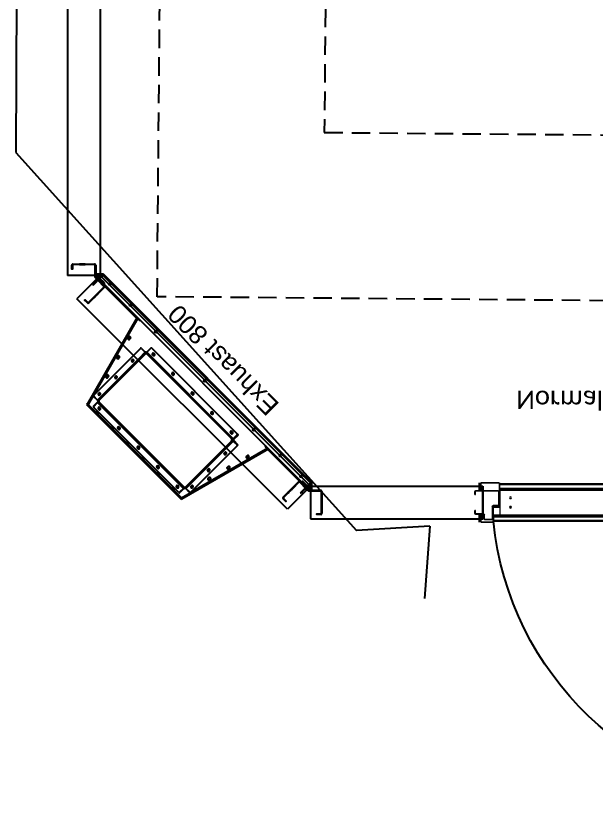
# Model space of a CAD drawing. Header units: millimetres. Extents: x 2822564 to 2991989, y -324396 to -253399.
# Drawn here: x 2860315 to 2861892, y -304351 to -302216 of the extents above; entities that cross this region are included whole.
import ezdxf

# ---------------------------------------------------------------- set-up
doc = ezdxf.new("R2010")
doc.units = ezdxf.units.MM
for name, pattern in [('12017_XPLAN_GROUND$0$HIDDEN', [0.375, 0.25, -0.125]), ('DASHDOT', [1, 0.5, -0.25, 0, -0.25]), ('HIDDEN', [0.375, 0.25, -0.125])]:
    doc.linetypes.add(name, pattern=pattern)
for name, color, linetype in [('AX', 1, 'DASHDOT'), ('Azbilt', 10, 'Continuous'), ('CANAL', 2, 'HIDDEN'), ('Runner', 30, 'Continuous'), ('SW-New', 50, 'Continuous')]:
    doc.layers.add(name, color=color, linetype=linetype)
doc.layers.add('KATCHIN', color=253, linetype='12017_XPLAN_GROUND$0$HIDDEN', lineweight=5)
doc.styles.add('Annotative', font='arial.ttf')
doc.styles.add('Legend', font='calibri.ttf')
doc.dimstyles.new('RUNNER saghf', dxfattribs={"dimtxt": 150, "dimasz": 60, "dimexe": 0.18, "dimexo": 0.0625, "dimgap": 0.09, "dimtad": 0, "dimtih": 1, "dimtoh": 1, "dimdec": 4, "dimzin": 0, "dimdsep": 46, "dimtxsty": 'Annotative', "dimblk": 'OBLIQUE', "dimcen": 0.09, "dimclrd": 140, "dimclre": 140, "dimclrt": 230, "dimazin": 0, "dimtfac": 1, "dimtdec": 4, "dimtofl": 0, "dimtmove": 0, "dimatfit": 3, "dimldrblk": 'OBLIQUE', "dimfxl": 1, "dimtolj": 1, "dimtzin": 0, "dimarcsym": 0})

# ---------------------------------------------------------------- blocks, each defined once
blk = doc.blocks.new('6&10 - (+20)')
at = {"layer": 'Azbilt'}
for p, q in [((1586947.4, -510079.6), (1586955.1, -514985.1)), ((1586955.1, -514985.1), (1587887.1, -516005.6)), ((1588086, -515992.8), (1587887.1, -516005.6)), ((1588086, -515992.8), (1588072.9, -516188.7))]:
    blk.add_line(p, q, dxfattribs=at)
blk = doc.blocks.new('Surgery Zone')
at = {"layer": 'KATCHIN', "color": 85, "ltscale": 1.1, "true_color": 0x58ba48}
blk.add_circle((1610637.8, -562746.7, 0), 2200, dxfattribs=at)
blk = doc.blocks.new('_Oblique')
at = {"color": 0, "linetype": 'ByBlock', "lineweight": -2}
blk.add_line((-0.5, -0.5), (0.5, 0.5), dxfattribs=at)
blk = doc.blocks.new('*D28')
at = {"color": 140, "lineweight": -2, "ltscale": 10, "transparency": 16777216}
for p, q in [((-254649.2, -1447978.7), (-254649.2, -1447979.1)), ((-254649.2, -1447978.9), (-254279.1, -1447978.9)), ((-253743.2, -1447978.9), (-254113.3, -1447978.9)), ((-253743.2, -1447978.7), (-253743.2, -1447979.1))]:
    blk.add_line(p, q, dxfattribs=at)
at = {"layer": 'Defpoints', "color": 0, "ltscale": 10, "transparency": 16777216}
for p in [(-254649.2, -1447872.8, 0), (-253743.2, -1447872.8, 0), (-253743.2, -1447978.9)]:
    blk.add_point(p, dxfattribs=at)
at = {"color": 140, "lineweight": -2, "ltscale": 10, "transparency": 16777216, "xscale": 60, "yscale": 60, "zscale": 60, "rotation": 180}
blk.add_blockref('_Oblique', (-254649.2, -1447978.9), dxfattribs=at)
at = {"color": 140, "lineweight": -2, "ltscale": 10, "transparency": 16777216, "xscale": 60, "yscale": 60, "zscale": 60}
blk.add_blockref('_Oblique', (-253743.2, -1447978.9), dxfattribs=at)
at = {"color": 230, "ltscale": 10, "transparency": 16777216, "insert": (-254196.2, -1447978.9), "char_height": 75, "attachment_point": 5, "style": 'Annotative', "bg_fill": 3, "box_fill_scale": 1.1, "bg_fill_color": 256, "bg_fill_true_color": 13158600, "bg_fill_transparency": 0}
blk.add_mtext('\\A1;906', dxfattribs=at)
blk = doc.blocks.new('SW-new')
at = {"layer": 'SW-New', "color": 41, "linetype": 'Continuous', "lineweight": 25, "true_color": 0xf4ee51}
for p, q in [((102.2, 1493.1), (100.7, 1493.1)), ((100.7, 1486.1), (102.2, 1486.1)), ((100.7, 1484.1), (102.2, 1484.1)), ((13.6, 1457), (12.5, 1455.9)), ((17.5, 1451), (18.5, 1452)), ((70.3, 1453.1), (70.3, 1454.6)), ((72.3, 1453.1), (72.3, 1454.6)), ((18.9, 1449.6), (19.9, 1450.6)), ((59.6, 1448.6), (41.8, 1430.8)), ((41.8, 1430.8), (42.9, 1429.8)), ((61, 1450), (62.1, 1448.9)), ((62.4, 1451.4), (63.5, 1450.4))]:
    blk.add_line(p, q, dxfattribs=at)
at = {"layer": 'SW-New', "ltscale": 10}
blk.add_line((71.2, 1441.1, 0), (66.3, 1453), dxfattribs=at)
at = {"layer": 'SW-New', "color": 240, "true_color": 0xed1f24}
for p, q in [((75.7, 1453.1), (75.7, 1432.1)), ((60.2, 1447), (75, 1432.2))]:
    blk.add_line(p, q, dxfattribs=at)
at = {"layer": 'SW-New', "color": 41, "linetype": 'Continuous', "lineweight": 25, "true_color": 0xf4ee51}
for points in [[(99.2, 1516.6), (88.7, 1516.6), (88.7, 1518.1), (99.2, 1518.1)], [(-3.1, 1475.7), (4.4, 1483.2), (5.4, 1482.1), (-2, 1474.7)], [(60.7, 1447.5), (42.9, 1429.8), (63.5, 1450.4), (65.8, 1452.7), (64.7, 1453.7), (62.4, 1451.4), (62.2, 1451.1), (61.9, 1450.9), (61.6, 1450.6), (61.4, 1450.4), (61.3, 1450.2), (61.1, 1450.1), (61, 1450), (61, 1450), (61, 1450), (60.9, 1449.9), (60.8, 1449.8), (60.6, 1449.6), (60.4, 1449.4), (60.1, 1449.1), (59.9, 1448.9), (59.6, 1448.6)]]:
    blk.add_lwpolyline(points, close=True, dxfattribs=at)
for points in [[(100.7, 1497.1), (100.7, 1515.1), (102.2, 1515.1), (102.2, 1497.1)], [(100.7, 1495.1), (100.7, 1493.1), (100.7, 1486.1), (100.7, 1484.1), (100.7, 1482.1), (102.2, 1482.1), (102.2, 1484.1), (102.2, 1486.1), (102.2, 1493.1), (102.2, 1495.1), (102.2, 1497.1), (100.7, 1497.1), (100.7, 1495.1), (102.2, 1495.1)], [(102.2, 1482.1), (102.2, 1456.1), (100.7, 1456.1), (100.7, 1482.1)], [(74.3, 1454.6), (99.2, 1454.6), (99.2, 1453.1), (74.3, 1453.1), (72.3, 1453.1), (70.3, 1453.1), (66.9, 1453.1), (66.9, 1454.6), (70.3, 1454.6), (72.3, 1454.6), (74.3, 1454.6), (74.3, 1453.1)]]:
    blk.add_lwpolyline(points, dxfattribs=at)
at = {"layer": 'SW-New', "color": 41, "linetype": 'Continuous', "lineweight": 25, "true_color": 0xf4ee51, "flags": 128}
for points in [[(10.7, 1459.8), (9.7, 1458.8), (-3.1, 1471.5), (-2, 1472.5), (10.7, 1459.8), (11, 1459.5), (11.3, 1459.3), (11.5, 1459), (11.7, 1458.8), (11.9, 1458.6), (12, 1458.5), (12.1, 1458.4), (12.1, 1458.4)], [(21.3, 1449.2), (20.3, 1448.1), (20, 1448.4), (19.7, 1448.7), (19.5, 1448.9), (19.3, 1449.1), (19.1, 1449.3), (19, 1449.5), (18.9, 1449.5), (18.9, 1449.6), (18.8, 1449.6), (18.8, 1449.7), (18.6, 1449.8), (18.5, 1450), (18.2, 1450.2), (18, 1450.4), (17.7, 1450.7), (17.5, 1451), (12.5, 1455.9), (12.2, 1456.2), (12, 1456.5), (11.7, 1456.7), (11.5, 1456.9), (11.3, 1457.1), (11.2, 1457.2), (11.1, 1457.3), (11.1, 1457.3), (11.1, 1457.4), (11, 1457.4), (10.8, 1457.6), (10.7, 1457.8), (10.5, 1458), (10.2, 1458.2), (9.9, 1458.5), (9.7, 1458.8)], [(11.1, 1457.3), (12.1, 1458.4), (12.2, 1458.4), (12.3, 1458.3), (12.4, 1458.2), (12.6, 1458), (12.8, 1457.8), (13, 1457.5), (13.3, 1457.3), (13.6, 1457), (18.5, 1452), (18.8, 1451.8), (19.1, 1451.5), (19.3, 1451.3), (19.5, 1451), (19.7, 1450.9), (19.8, 1450.7), (19.9, 1450.7), (19.9, 1450.6), (20, 1450.6), (20, 1450.5), (20.2, 1450.4), (20.3, 1450.2), (20.6, 1450), (20.8, 1449.8), (21.1, 1449.5), (21.3, 1449.2), (39.7, 1430.8), (38.7, 1429.8), (20.3, 1448.1)]]:
    blk.add_lwpolyline(points, dxfattribs=at)
at = {"layer": 'SW-New', "color": 41, "linetype": 'Continuous', "lineweight": 25, "true_color": 0xf4ee51}
for centre, radius, start, end in [((99.2, 1515.1), 3, 0, 90), ((99.2, 1515.1), 1.5, 0, 90), ((-0.9, 1473.6), 3, 135, 225), ((-0.9, 1473.6), 1.5, 135, 225), ((66.9, 1451.6), 3, 90, 135), ((66.9, 1451.6), 1.5, 90, 135), ((99.2, 1456.1), 1.5, 270, 0), ((99.2, 1456.1), 3, 270, 0), ((40.8, 1431.9), 1.5, 225, 315), ((40.8, 1431.9), 3, 225, 315)]:
    blk.add_arc(centre, radius, start, end, dxfattribs=at)
blk = doc.blocks.new('ExhustN')
at = {"color": 2, "linetype": 'Continuous', "lineweight": 25}
for p, q in [((6855.5, 31505.8), (6619.7, 31369.7)), ((6856.4, 31502.9), (6832.7, 31489.2)), ((6855.5, 31505.8), (6856.2, 31504.5)), ((6856.6, 31506.9), (6855.6, 31505.9)), ((6856.4, 31503.3), (6856.2, 31503.4)), ((7109.8, 31249.5), (6856.4, 31502.9)), ((7113.8, 31249.7), (6856.6, 31506.9)), ((6830.7, 31488), (6621.9, 31367.5)), ((6704.9, 31362.3), (6830.8, 31488.1)), ((6844.2, 31477.5), (6715.5, 31348.8)), ((6716.6, 31347.8), (6845.3, 31476.5)), ((6717.6, 31346.7), (6846.3, 31475.4)), ((6824.3, 31473.2), (6827.3, 31476.2)), ((6826.3, 31475.6), (6824.9, 31474.2)), ((6830.6, 31472.7), (6828.5, 31470.6)), ((6828.8, 31470.3), (6830.2, 31471.7)), ((6831, 31473.1), (6830.6, 31472.7)), ((6833.6, 31488.1), (6844.2, 31477.5)), ((6834.1, 31488.6), (6845.5, 31477.2)), ((6845.3, 31476.5), (6844.2, 31477.5)), ((6845, 31476.7), (6845.5, 31477.2)), ((6846.3, 31475.4), (6845.3, 31476.5)), ((6845.5, 31477.2), (6845.8, 31476.9)), ((6849.5, 31476.5), (6848.4, 31475.4)), ((6848.4, 31475.4), (7081.8, 31242)), ((6848.9, 31476.9), (6849.2, 31477.2)), ((6849.2, 31477.2), (6860.7, 31488.6)), ((6849.7, 31476.7), (6849.2, 31477.2)), ((6850.6, 31477.5), (6849.5, 31476.5)), ((6849.5, 31476.5), (7082.8, 31243.1)), ((6850.6, 31477.5), (6861.2, 31488.1)), ((7083.9, 31244.2), (6850.6, 31477.5)), ((6864.2, 31472.7), (6863.8, 31473.1)), ((6864, 31488.1), (7094.5, 31257.6)), ((6866.3, 31470.6), (6864.2, 31472.7)), ((6864.5, 31471.7), (6865.9, 31470.3)), ((6867.4, 31476.2), (6870.5, 31473.2)), ((6869.8, 31474.2), (6868.4, 31475.6)), ((6878.6, 31476.8), (6876.8, 31478.5)), ((6878.5, 31476.9), (6878.4, 31476.9)), ((6780.4, 31454.4), (6778.2, 31453.1)), ((6829.8, 31471.2), (6828.2, 31470.3)), ((6779, 31427.9), (6782.1, 31430.9)), ((6781.1, 31430.3), (6779.7, 31428.9)), ((6780.7, 31448.1), (6782.9, 31449.4)), ((6781.2, 31447.9), (6783.4, 31449.2)), ((6919.9, 31435.3), (6918.1, 31437.1)), ((6919.8, 31435.4), (6918.1, 31437.1)), ((6728.2, 31424.7), (6726.1, 31423.4)), ((6726.5, 31418), (6726.8, 31417.9)), ((6728.7, 31418.3), (6730.8, 31419.6)), ((6729.1, 31418.2), (6731.2, 31419.5)), ((6785.3, 31427.5), (6783.2, 31425.4)), ((6783.6, 31425), (6785, 31426.4)), ((6785.7, 31427.8), (6785.3, 31427.5)), ((6917.2, 31419.7), (6916.8, 31420)), ((6919.3, 31417.6), (6917.2, 31419.7)), ((6917.6, 31418.6), (6919, 31417.2)), ((6920.5, 31423.2), (6923.5, 31420.1)), ((6922.9, 31421.1), (6921.4, 31422.5)), ((6676.2, 31394.8), (6674, 31393.6)), ((6676.6, 31388.5), (6678.8, 31389.8)), ((6677, 31388.4), (6679.2, 31389.6)), ((6961.2, 31393.9), (6959.4, 31395.7)), ((6961.1, 31394), (6961, 31394.1)), ((6733.8, 31382.7), (6736.8, 31385.7)), ((6735.8, 31385.1), (6734.4, 31383.6)), ((6740.1, 31382.2), (6738, 31380.1)), ((6738.3, 31379.8), (6739.7, 31381.2)), ((6740.5, 31382.6), (6740.1, 31382.2)), ((6970.2, 31366.7), (6969.8, 31367)), ((6972.4, 31364.6), (6970.2, 31366.7)), ((6970.6, 31365.6), (6972, 31364.2)), ((6973.5, 31370.1), (6976.5, 31367.1)), ((6975.9, 31368.1), (6974.5, 31369.5)), ((6703.1, 31333.5), (6714.5, 31345)), ((6703.8, 31361.2), (6704.9, 31362.3)), ((6715.3, 31346.9), (6703.8, 31358.4)), ((6715.5, 31348.8), (6704.9, 31359.4)), ((6714.5, 31345), (6715.7, 31346.2)), ((6714.5, 31345), (6716.3, 31343.2)), ((6715.6, 31346.5), (6714.9, 31345.8)), ((6714.9, 31345.8), (6715.1, 31345.6)), ((6715.3, 31346.9), (6716.4, 31348)), ((6715.8, 31346.4), (6715.3, 31346.9)), ((6715.5, 31348.8), (6716.6, 31347.8)), ((6715.6, 31346.5), (6715.8, 31346.3)), ((6716.6, 31347.8), (6717.6, 31346.7)), ((6717.6, 31344.6), (6716.6, 31343.5)), ((6717.6, 31344.6), (6952.6, 31109.6)), ((7002.5, 31352.5), (7000.8, 31354.2)), ((7002.4, 31352.6), (7002.3, 31352.7)), ((6935.8, 31097.9), (6703.1, 31330.7)), ((6704.9, 31331.9), (6715.5, 31342.5)), ((6937, 31096.9), (6704.9, 31329)), ((6716.6, 31343.5), (6715.5, 31342.5)), ((6715.5, 31342.5), (6950.4, 31107.5)), ((6716.6, 31343.5), (6951.5, 31108.6)), ((6719.6, 31322.7), (6716.9, 31325.3)), ((6718.9, 31323.2), (6717.4, 31324.6)), ((6719.9, 31329.2), (6720.3, 31328.8)), ((6720.3, 31328.8), (6722.4, 31326.7)), ((6721.3, 31328.5), (6722.8, 31327.1)), ((7023.3, 31313.6), (7022.9, 31314)), ((7025.4, 31311.5), (7023.3, 31313.6)), ((7023.6, 31312.6), (7025, 31311.2)), ((7026.5, 31317.1), (7029.6, 31314.1)), ((7028.9, 31315.1), (7027.5, 31316.5)), ((7043.7, 31311.2), (7042, 31312.8)), ((7043.8, 31311), (7042.1, 31312.8)), ((6772.6, 31269.6), (6770, 31272.3)), ((6771.9, 31270.2), (6770.5, 31271.6)), ((6773, 31276.2), (6773.3, 31275.8)), ((6773.3, 31275.8), (6775.4, 31273.7)), ((6774.4, 31275.5), (6775.8, 31274)), ((7076.3, 31260.6), (7075.9, 31260.9)), ((7078.4, 31258.5), (7076.3, 31260.6)), ((7076.7, 31259.5), (7078.1, 31258.1)), ((7079.6, 31264.1), (7082.6, 31261)), ((7082, 31262), (7080.5, 31263.4)), ((7083.3, 31271.5), (7085, 31269.7)), ((7085.1, 31269.6), (7083.4, 31271.4)), ((7085, 31269.7), (7084.9, 31269.8)), ((7081.8, 31239.9), (6952.2, 31110.3)), ((7082.8, 31238.9), (6953.3, 31109.3)), ((6961.6, 31115.5), (7083.9, 31237.8)), ((6974.4, 31015), (7109.8, 31249.5)), ((6976.6, 31012.8), (7112.7, 31248.6)), ((7081.8, 31242), (7082.8, 31243.1)), ((7082.8, 31238.9), (7081.8, 31239.9)), ((7082.8, 31243.1), (7083.9, 31244.2)), ((7083.9, 31237.8), (7082.8, 31238.9)), ((7083.6, 31242.8), (7083.1, 31243.3)), ((7083.1, 31238.7), (7083.6, 31239.1)), ((7083.6, 31242.8), (7083.3, 31242.6)), ((7083.3, 31239.4), (7083.6, 31239.1)), ((7095, 31254.3), (7083.6, 31242.8)), ((7083.6, 31239.1), (7095, 31227.7)), ((7094.5, 31254.8), (7083.9, 31244.2)), ((7083.9, 31237.8), (7094.5, 31227.2)), ((7112.7, 31248.6), (7111.4, 31249.3)), ((7112.8, 31248.7), (7113.8, 31249.7)), ((6825.7, 31216.6), (6823, 31219.3)), ((6824.9, 31217.1), (6823.5, 31218.5)), ((6826, 31223.2), (6826.3, 31222.8)), ((6826.3, 31222.8), (6828.5, 31220.7)), ((6827.4, 31222.4), (6828.8, 31221)), ((7094.5, 31224.4), (6967.8, 31097.6)), ((7076.7, 31222.4), (7078.1, 31223.8)), ((7077, 31222.1), (7079.1, 31224.2)), ((7079.1, 31224.2), (7079.3, 31224.6)), ((7079.1, 31224.2), (7079.5, 31224.6)), ((7082.6, 31220.9), (7079.6, 31217.9)), ((7082, 31220), (7080.5, 31218.5)), ((7031.4, 31177.2), (7032.8, 31178.6)), ((7031.8, 31176.8), (7033.9, 31178.9)), ((7033.9, 31178.9), (7034.2, 31179.3)), ((7037.3, 31175.7), (7034.3, 31172.6)), ((7036.7, 31174.7), (7035.3, 31173.3)), ((7056.1, 31175.8), (7054.9, 31173.7)), ((7054.9, 31173.4), (7056.1, 31175.6)), ((7061.2, 31173), (7060, 31170.8)), ((7060, 31170.8), (7061.2, 31173)), ((7060.1, 31170.7), (7061.3, 31172.8)), ((6878.7, 31163.6), (6876, 31166.2)), ((6878, 31164.1), (6876.5, 31165.5)), ((6879, 31170.1), (6879.4, 31169.7)), ((6879.4, 31169.7), (6881.5, 31167.6)), ((6880.4, 31169.4), (6881.8, 31168)), ((6986.1, 31131.9), (6987.6, 31133.3)), ((6986.5, 31131.6), (6988.6, 31133.7)), ((6988.6, 31133.7), (6989, 31134.1)), ((6992.1, 31130.4), (6989.1, 31127.4)), ((6931.7, 31110.5), (6929.1, 31113.2)), ((6931, 31111.1), (6929.6, 31112.5)), ((6932.1, 31117.1), (6932.4, 31116.7)), ((6932.4, 31116.7), (6934.5, 31114.6)), ((6933.5, 31116.4), (6934.9, 31114.9)), ((6951.5, 31108.6), (6952.6, 31109.6)), ((6953.3, 31109.3), (6952.2, 31110.3)), ((6953.3, 31109.3), (6953.3, 31109.2)), ((6961, 31116), (6954.7, 31109.6)), ((6954.7, 31109.6), (6955.7, 31108.6)), ((6962.1, 31114.9), (6955.7, 31108.6)), ((6961, 31116), (6962.1, 31114.9)), ((6991.5, 31129.4), (6990, 31128)), ((7026.3, 31123.8), (7025, 31121.6)), ((7025, 31121.4), (7026.2, 31123.6)), ((7031.3, 31120.9), (7030.1, 31118.8)), ((7030.1, 31118.8), (7031.3, 31120.9)), ((7030.2, 31118.6), (7031.5, 31120.8)), ((6950.4, 31107.5), (6939.8, 31096.9)), ((6950.4, 31107.5), (6951.5, 31108.6)), ((6964.9, 31097.6), (6954.7, 31107.9)), ((6994.8, 31068.6), (6995.1, 31069.4)), ((6996.4, 31071.8), (6995.1, 31069.6)), ((6995.1, 31069.4), (6996.3, 31071.6)), ((7001.4, 31068.9), (7000.2, 31066.8)), ((7000.2, 31066.8), (7001.4, 31068.9)), ((7000.3, 31066.6), (7001.6, 31068.8))]:
    blk.add_line(p, q, dxfattribs=at)
at = {"color": 3, "linetype": 'Continuous', "lineweight": 25}
for p, q in [((6504.6, 31463.5), (6513.3, 31472.2)), ((6513.3, 31472.2), (6514, 31472.9)), ((6513.3, 31472.2), (6514.3, 31471.2)), ((6514, 31472.9), (6515, 31471.9)), ((6515, 31471.9), (6514.3, 31471.2)), ((6517.7, 31474.5), (6516.6, 31475.6)), ((6518.3, 31474.4), (6518.8, 31474.9)), ((6622.4, 31371.2), (6518.8, 31474.9)), ((6527.9, 31486.9), (6520.9, 31479.8)), ((6520.9, 31479.8), (6521.9, 31478.8)), ((6529, 31485.8), (6521.9, 31478.8)), ((6531.5, 31490.4), (6527.9, 31486.9)), ((6529, 31485.8), (6527.9, 31486.9)), ((6532.5, 31489.4), (6529, 31485.8)), ((6532.5, 31489.4), (6531.5, 31490.4)), ((6504.6, 31463.5), (6505.7, 31462.5)), ((7066.1, 30897.9), (6504.6, 31459.3)), ((6505.7, 31462.5), (6514.3, 31471.2)), ((6506, 31462.1), (6514.7, 31470.8)), ((7068.9, 30899.3), (6506, 31462.1)), ((6514.4, 31471.2), (6506.7, 31463.5)), ((6507, 31463.1), (6506.7, 31463.5)), ((6506.7, 31463.5), (6506.7, 31463.5)), ((6514.9, 31470.7), (6514.4, 31471.2)), ((6514.7, 31470.8), (6526.5, 31459)), ((6514.9, 31470.7), (6514.8, 31470.7)), ((6517.3, 31471.1), (6515.8, 31469.7)), ((6515.9, 31469.6), (6517.3, 31471.1)), ((6517.3, 31471.1), (6528.7, 31459.7)), ((6517.3, 31471.1), (6517.3, 31471.1)), ((6527.9, 31459), (6528.5, 31459.5)), ((6529.9, 31459.5), (7066.2, 30923.1)), ((6589.8, 31389.6), (6589, 31390.4)), ((6589.9, 31389.6), (6589.8, 31389.6)), ((7081.6, 30912), (6978.1, 31015.5)), ((7066.2, 30921.7), (7065.7, 30921.2)), ((7065.7, 30919.8), (7077.5, 30907.9)), ((7065.9, 30921.4), (7077.3, 30910)), ((7092.6, 30922.3), (7085.5, 30915.2)), ((7093.6, 30921.2), (7086.6, 30914.1)), ((7096.1, 30925.8), (7092.6, 30922.3)), ((7092.6, 30922.3), (7093.6, 30921.2)), ((7097.2, 30924.7), (7093.6, 30921.2)), ((7096.1, 30925.8), (7097.2, 30924.7)), ((7068.9, 30899.3), (7077.5, 30907.9)), ((7069.2, 30898.9), (7077.9, 30907.6)), ((7069.2, 30898.9), (7070.3, 30897.9)), ((7069.3, 30899.7), (7069.7, 30899.3)), ((7070.3, 30897.9), (7079, 30906.5)), ((7077.3, 30910), (7076.4, 30909.1)), ((7076.5, 30909), (7077.4, 30909.9)), ((7077, 30907.4), (7077.4, 30907.1)), ((7077.4, 30909.9), (7077.3, 30910)), ((7077.5, 30908), (7080.5, 30911)), ((7077.9, 30907.6), (7078.6, 30908.3)), ((7077.9, 30907.6), (7079, 30906.5)), ((7078.6, 30908.3), (7081.3, 30910.9)), ((7078.6, 30908.3), (7079.7, 30907.2)), ((7079.7, 30907.2), (7079, 30906.5)), ((7079.7, 30907.2), (7082.3, 30909.9)), ((7080.5, 30910.9), (7081.6, 30912)), ((7080.5, 30911), (7080.9, 30910.6)), ((7081.3, 30910.9), (7085.5, 30915.2)), ((7082.3, 30909.9), (7081.3, 30910.9)), ((7086.6, 30914.1), (7082.3, 30909.9)), ((7085.5, 30915.2), (7086.6, 30914.1))]:
    blk.add_line(p, q, dxfattribs=at)
for points in [[(6514, 31472.9), (6516.6, 31475.6), (6520.9, 31479.8)], [(6517.9, 31474.7), (6518, 31474.7), (6514.4, 31471.2)], [(6518, 31474.7), (6518.4, 31474.3), (6514.9, 31470.7)], [(6521.9, 31478.8), (6517.7, 31474.5), (6515, 31471.9)]]:
    blk.add_lwpolyline(points, dxfattribs=at)
at = {"color": 2, "linetype": 'Continuous', "lineweight": 25, "flags": 128}
for points in [[(6828.5, 31470.6), (6827.9, 31469.7), (6827.8, 31469.6)], [(6866.9, 31469.6), (6866.9, 31469.7), (6866.3, 31470.6)], [(6777.5, 31448.5), (6778.1, 31448.1), (6778.7, 31447.8)], [(6726.8, 31417.9), (6727.7, 31418), (6728.7, 31418.3)], [(6783.2, 31425.4), (6782.6, 31424.5), (6782.6, 31424.4)], [(6920, 31416.6), (6919.9, 31416.7), (6919.3, 31417.6)], [(6673.6, 31388.7), (6673.9, 31388.5), (6674.9, 31388.1)], [(6738, 31380.1), (6737.4, 31379.2), (6737.3, 31379.1)], [(6973, 31363.6), (6973, 31363.7), (6972.4, 31364.6)], [(6722.4, 31326.7), (6723.3, 31326.1), (6723.4, 31326.1)], [(7026, 31310.5), (7026, 31310.6), (7025.4, 31311.5)], [(6775.4, 31273.7), (6776.3, 31273.1), (6776.4, 31273.1)], [(7079.1, 31257.5), (7079, 31257.6), (7078.4, 31258.5)], [(6828.5, 31220.7), (6829.4, 31220.1), (6829.5, 31220)], [(7076, 31221.4), (7076.1, 31221.5), (7077, 31222.1)], [(7030.8, 31176.2), (7030.9, 31176.2), (7031.8, 31176.8)], [(7054.5, 31172.2), (7054.5, 31172.4), (7054.9, 31173.4)], [(6881.5, 31167.6), (6882.4, 31167), (6882.5, 31167)], [(6985.5, 31130.9), (6985.6, 31131), (6986.5, 31131.6)], [(6934.5, 31114.6), (6935.4, 31114), (6935.5, 31114)], [(6952.9, 31109.7), (6952.6, 31109.6), (6952.6, 31109.6)], [(7024.6, 31120.4), (7024.6, 31120.4), (7025, 31121.4)], [(6935.8, 31097.9), (6936.1, 31097.7), (6936.3, 31097.6)], [(7001.8, 31070.9), (7001.8, 31069.9), (7001.4, 31068.9)], [(7001.4, 31068.9), (7001.8, 31069.9), (7001.8, 31070.9)]]:
    blk.add_lwpolyline(points, dxfattribs=at)
at = {"color": 7, "linetype": 'Continuous', "lineweight": 25, "flags": 128}
for points in [[(6971.9, 31018.8), (6971.9, 31017.9), (6971.8, 31017.6)], [(6971.8, 31017.6), (6971.9, 31017.9), (6971.9, 31018.8)]]:
    blk.add_lwpolyline(points, dxfattribs=at)
at = {"color": 3, "linetype": 'Continuous', "lineweight": 25}
for centre, radius in [((6531.1, 31444.8), 2.55), ((6587.7, 31388.2), 2.55), ((6659.5, 31317.9), 3), ((6792.4, 31184.9), 3), ((6925.2, 31052.2), 3), ((6994.6, 30979.9), 2.55), ((7051.2, 30923.3), 2.55)]:
    blk.add_circle(centre, radius, dxfattribs=at)
at = {"color": 2, "linetype": 'Continuous', "lineweight": 25}
for centre, radius, start, end in [((6826.9, 31472.2), 2.75, 135, 315), ((6828.3, 31473.6), 2.75, 315, 135), ((6832.2, 31486.7), 2, 45, 135), ((6832.7, 31487.2), 2, 45, 135), ((6847.4, 31469.4), 5, 45, 135), ((6847.4, 31474.3), 3, 45, 135), ((6847.4, 31474.3), 1.5, 45, 135), ((6862.1, 31487.2), 2, 45, 135), ((6862.6, 31486.7), 2, 45, 135), ((6866.5, 31473.6), 2.75, 45, 225), ((6867.9, 31472.2), 2.75, 225, 45), ((6874.7, 31476.4), 3, 44.9749, 121.2416), ((6876.4, 31474.8), 3, 348.4975, 44.9158), ((6876.5, 31474.6), 3, 328.7799, 44.9749), ((6876.4, 31475), 3, 324.8733, 5.8887), ((6779.7, 31450.5), 3, 119.9098, 299.9098), ((6781.9, 31451.8), 3, 299.9098, 119.9098), ((6781.4, 31452), 3, 299.8506, 61.155), ((6779.2, 31450.7), 3, 250.7644, 299.8506), ((6783, 31428.4), 2.75, 315, 135), ((6916, 31435), 3, 44.9749, 119.5952), ((6917.7, 31433.3), 3, 348.4949, 44.9158), ((6917.8, 31433.2), 3, 330.4264, 44.9749), ((6917.7, 31433.6), 3, 326.5446, 8.8702), ((6727.6, 31420.8), 3, 119.9098, 299.9098), ((6729.7, 31422.1), 3, 299.9098, 119.9098), ((6729.3, 31422.2), 3, 299.8506, 74.5288), ((6781.6, 31427), 2.75, 135, 315), ((6919.5, 31420.6), 2.75, 45, 225), ((6920.9, 31419.2), 2.75, 225, 45), ((6675.5, 31391), 3, 119.9098, 299.9098), ((6675.4, 31391.1), 3, 226.7874, 270.0986), ((6675.1, 31391.1), 3, 258.2194, 299.8506), ((6677.7, 31392.2), 3, 299.9098, 119.9098), ((6677.3, 31392.4), 3, 299.8506, 70.2175), ((6957.3, 31393.5), 3, 44.9749, 117.8326), ((6959, 31391.9), 3, 348.4921, 44.9158), ((6959.1, 31391.8), 3, 332.1893, 44.9749), ((6959, 31392.1), 3, 328.2259, 8.515), ((6625.6, 31362.4), 3, 333.3256, 116.6744), ((6625.2, 31362.6), 3, 337.4035, 66.3953), ((6736.4, 31381.7), 2.75, 135, 315), ((6737.8, 31383.1), 2.75, 315, 135), ((6972.5, 31367.6), 2.75, 45, 225), ((6974, 31366.1), 2.75, 225, 45), ((6705.3, 31359.8), 2, 135, 225), ((6706.3, 31360.8), 2, 135, 225), ((6716.1, 31347.1), 1.8, 157.8854, 225), ((6716.1, 31347.1), 0.8, 196.045, 225), ((6718.7, 31345.6), 3, 135, 225), ((6718.7, 31345.6), 1.5, 135, 225), ((6723.6, 31345.6), 5, 135, 225), ((6998.6, 31352.1), 3, 44.9749, 116.1051), ((7000.3, 31350.5), 3, 348.4895, 44.9158), ((7000.4, 31350.3), 3, 333.9169, 44.9749), ((7000.3, 31350.7), 3, 329.9189, 8.512), ((6704.5, 31332.1), 2, 135, 225), ((6706.3, 31330.4), 2, 135, 225), ((6719.4, 31326.5), 2.75, 45, 225), ((6720.8, 31325.1), 2.75, 225, 45), ((7025.6, 31314.5), 2.75, 45, 225), ((7027, 31313.1), 2.75, 225, 45), ((7039.9, 31310.7), 3, 44.9749, 114.4123), ((7041.6, 31309), 3, 348.4869, 44.9158), ((7041.7, 31308.9), 3, 335.61, 44.9749), ((7041.6, 31309.3), 3, 331.6253, 8.8606), ((6772.4, 31273.5), 2.75, 45, 225), ((6773.8, 31272.1), 2.75, 225, 45), ((7078.6, 31261.5), 2.75, 45, 225), ((7080, 31260.1), 2.75, 225, 45), ((7081.2, 31269.3), 3, 44.9749, 112.5939), ((7082.9, 31267.6), 3, 348.4841, 44.9158), ((7083, 31267.5), 3, 337.4287, 44.9749), ((7082.9, 31267.8), 3, 333.3471, 8.5057), ((7075.8, 31241), 5, 315, 45), ((7080.7, 31241), 1.5, 315, 45), ((7080.7, 31241), 3, 315, 45), ((7093.1, 31256.2), 2, 315, 45), ((7093.6, 31255.7), 2, 315, 45), ((6825.5, 31220.5), 2.75, 45, 225), ((6826.9, 31219.1), 2.75, 225, 45), ((7078.6, 31220.5), 2.75, 135, 315), ((7080, 31221.9), 2.75, 315, 135), ((7093.1, 31225.8), 2, 315, 45), ((7093.6, 31226.3), 2, 315, 45), ((7033.3, 31175.2), 2.75, 135, 315), ((7034.8, 31176.6), 2.75, 315, 135), ((7057.5, 31172.2), 3, 150.0902, 330.0902), ((7058.7, 31174.3), 3, 330.0902, 150.0902), ((7058.7, 31174.1), 3, 0.3236, 150.031), ((7058.6, 31174.5), 3, 330.0902, 14.0895), ((7058.6, 31174.5), 3, 330.0311, 13.859), ((6878.5, 31167.4), 2.75, 45, 225), ((6879.9, 31166), 2.75, 225, 45), ((7057.4, 31172.3), 3, 226.7872, 330.0311), ((6988.1, 31130), 2.75, 135, 315), ((6989.5, 31131.4), 2.75, 315, 135), ((6931.5, 31114.4), 2.75, 45, 225), ((6932.9, 31113), 2.75, 225, 45), ((6952, 31117.2), 5, 225, 315), ((6952, 31111.2), 0.8, 253.955, 315), ((6953.6, 31110.7), 1.5, 225, 315), ((7027.6, 31120.1), 3, 150.0902, 330.0902), ((7027.5, 31120.3), 3, 226.7873, 330.0311), ((7028.8, 31122.1), 3, 355.6922, 150.031), ((7028.9, 31122.3), 3, 330.0902, 150.0902), ((7028.7, 31122.4), 3, 330.0902, 12.092), ((7028.7, 31122.4), 3, 330.0311, 11.8402), ((6938.4, 31098.3), 2, 225, 315), ((6953.6, 31110.7), 3, 225, 315), ((6966.3, 31099), 2, 225, 315), ((6997.7, 31068.1), 3, 150.0902, 330.0902), ((6997.6, 31068.3), 3, 226.7874, 330.0311), ((6998.9, 31070.1), 3, 350.744, 150.031), ((6999, 31070.3), 3, 330.0902, 150.0902), ((6969.1, 31018.3), 3, 343.8332, 106.1668), ((6969, 31018.1), 3, 348.2781, 101.7219)]:
    blk.add_arc(centre, radius, start, end, dxfattribs=at)
at = {"color": 3, "linetype": 'Continuous', "lineweight": 25}
for centre, radius, start, end in [((6508.1, 31462), 2.1, 147.868, 176.2458), ((6508.2, 31462), 2.1, 134.8816, 173.3339), ((6527.2, 31459.7), 1, 225, 315), ((6529.2, 31458.8), 1, 45, 135), ((6535.3, 31443.9), 2.6, 134.4227, 202.1107), ((7050.2, 30928), 2.6, 259.9781, 304.3182), ((7066.4, 30920.5), 1, 135, 225), ((7065.5, 30922.4), 1, 315, 45), ((7068.2, 30900.8), 2.1, 263.2439, 293.6106), ((7068.2, 30900.8), 2.1, 267.1587, 315)]:
    blk.add_arc(centre, radius, start, end, dxfattribs=at)
at = {"color": 2, "linetype": 'Continuous', "lineweight": 25}
for points, knots in [([(6856.4, 31502.9), (6856.3, 31503.3), (6856, 31504), (6855.6, 31504.9), (6855.4, 31505.6), (6855.4, 31505.8), (6855.5, 31505.8)], [0, 0, 0, 0, 0.250002, 0.499997, 0.750012, 1, 1, 1, 1]), ([(6855.6, 31505.9), (6855.7, 31505.6), (6856.1, 31505.2), (6856.3, 31504.1), (6856.4, 31503.3), (6856.4, 31502.9)], [0, 0, 0, 0, 0.327525, 0.65587, 1, 1, 1, 1]), ([(6856.4, 31502.9), (6856.4, 31503.1), (6856.2, 31503.5), (6856.1, 31504), (6856.1, 31504.4), (6856.2, 31504.5), (6856.2, 31504.5)], [0, 0, 0, 0, 0.250007, 0.500015, 0.75001, 1, 1, 1, 1]), ([(6856.6, 31506.9), (6856.7, 31506.7), (6857, 31506.4), (6857, 31505.4), (6856.8, 31504.2), (6856.5, 31503.3), (6856.4, 31502.9)], [0, 0, 0, 0, 0.247711, 0.49562, 0.743522, 1, 1, 1, 1]), ([(7109.8, 31249.5), (7110.2, 31249.6), (7111.1, 31249.9), (7112.3, 31250.1), (7113.2, 31250.1), (7113.6, 31249.8), (7113.8, 31249.7)], [0, 0, 0, 0, 0.250001, 0.5, 0.75001, 1, 1, 1, 1]), ([(7112.7, 31248.6), (7112.7, 31248.5), (7112.6, 31248.5), (7112, 31248.6), (7111.3, 31248.9), (7110.5, 31249.2), (7110, 31249.4), (7109.8, 31249.5)], [0, 0, 0, 0, 0.216729, 0.43345, 0.650179, 0.866917, 1, 1, 1, 1]), ([(7109.8, 31249.5), (7110.1, 31249.5), (7110.7, 31249.4), (7111.5, 31249.3), (7112.2, 31249.1), (7112.6, 31248.8), (7112.8, 31248.7)], [0, 0, 0, 0, 0.250001, 0.500007, 0.750006, 1, 1, 1, 1])]:
    blk.add_open_spline(points, degree=3, knots=knots, dxfattribs=at)
at = {"color": 3, "linetype": 'Continuous', "lineweight": 25}
for points, knots in [([(6504.6, 31459.3), (6504.4, 31459.6), (6503.9, 31460.3), (6503.7, 31461.5), (6503.9, 31462.7), (6504.4, 31463.3), (6504.6, 31463.5)], [0, 0, 0, 0, 0.254655, 0.509538, 0.764436, 1, 1, 1, 1]), ([(6506, 31462.1), (6505.8, 31461.8), (6505.6, 31461.5), (6505.2, 31460.8), (6505, 31460.5), (6504.7, 31460), (6504.6, 31459.8), (6504.5, 31459.5), (6504.5, 31459.4), (6504.6, 31459.3)], [0, 0, 0, 0, 0.25, 0.25, 0.5, 0.5, 0.75, 0.75, 1, 1, 1, 1]), ([(6505.3, 31461), (6505.3, 31461), (6505.1, 31461.3), (6505.2, 31461.9), (6505.5, 31462.3), (6505.7, 31462.5)], [0, 0, 0, 0, 0.045332, 0.557017, 1, 1, 1, 1]), ([(7066.1, 30897.9), (7066.1, 30897.8), (7066.2, 30897.8), (7066.6, 30897.9), (7066.8, 30898), (7067.3, 30898.3), (7067.6, 30898.4), (7068.2, 30898.8), (7068.5, 30899.1), (7068.9, 30899.3)], [0, 0, 0, 0, 0.25, 0.25, 0.5, 0.5, 0.75, 0.75, 1, 1, 1, 1]), ([(7070.3, 30897.9), (7070, 30897.6), (7069.3, 30897.1), (7068.1, 30896.9), (7066.9, 30897.1), (7066.3, 30897.6), (7066.1, 30897.9)], [0, 0, 0, 0, 0.254644, 0.50954, 0.764436, 1, 1, 1, 1]), ([(7069.2, 30898.9), (7069, 30898.8), (7068.6, 30898.4), (7068, 30898.5), (7067.7, 30898.6)], [0, 0, 0, 0, 0.508397, 1, 1, 1, 1])]:
    blk.add_open_spline(points, degree=3, knots=knots, dxfattribs=at)
at = {"layer": 'SW-New', "ltscale": 10}
for p, q in [((6505.6, 31471), (6510.6, 31482.9)), ((7077.1, 30899.5), (7089, 30904.5))]:
    blk.add_line(p, q, dxfattribs=at)
for p, rotation in [((5436.3, 30502.3), 314.9999999999999), ((5636, 30970.8), 270)]:
    blk.add_blockref('SW-new', p, dxfattribs=dict(rotation=rotation))
at = {"color": 2, "insert": (6623.4, 31284.2), "char_height": 50.014, "attachment_point": 1, "rotation": 315, "style": 'Annotative'}
blk.add_mtext_dynamic_manual_height_columns('Exhuast 800', width=914.135, gutter_width=1.04, heights=[0], dxfattribs=at)
blk = doc.blocks.new('Hinged Door 800 - Knob')
at = {"color": 30, "true_color": 0xf26722}
for p, q in [((-253778.7, -1447024.8, 0), (-253814.7, -1447024.8, 0)), ((-253814.7, -1447024.8, 0), (-253814.7, -1447825.8, 0)), ((-253778.7, -1447825.8, 0), (-253778.7, -1447024.8, 0)), ((-253778.7, -1447175.3, 0), (-253814.7, -1447175.3, 0)), ((-253809.7, -1447675.3, 0), (-253809.7, -1447175.3, 0)), ((-253783.7, -1447675.3, 0), (-253783.7, -1447175.3, 0)), ((-253778.7, -1447675.3, 0), (-253814.7, -1447675.3, 0)), ((-253814.7, -1447825.8, 0), (-253778.7, -1447825.8, 0))]:
    blk.add_line(p, q, dxfattribs=at)
at = {"color": 3}
for p, q in [((-253822.7, -1447074.8, 0), (-253864.7, -1447074.8, 0)), ((-253814.7, -1447057.8, 0), (-253822.7, -1447057.8, 0)), ((-253822.7, -1447057.8, 0), (-253822.7, -1447111.8, 0)), ((-253814.7, -1447111.8, 0), (-253814.7, -1447057.8, 0)), ((-253778.7, -1447111.8, 0), (-253778.7, -1447057.8, 0)), ((-253778.7, -1447057.8, 0), (-253770.7, -1447057.8, 0)), ((-253770.7, -1447057.8, 0), (-253770.7, -1447111.8, 0)), ((-253770.7, -1447074.8, 0), (-253728.7, -1447074.8, 0)), ((-253822.7, -1447094.8, 0), (-253864.7, -1447094.8, 0)), ((-253770.7, -1447094.8, 0), (-253728.7, -1447094.8, 0)), ((-253889.7, -1447099.8, 0), (-253889.7, -1447194.8, 0)), ((-253869.7, -1447099.8, 0), (-253869.7, -1447194.8, 0)), ((-253822.7, -1447111.8, 0), (-253814.7, -1447111.8, 0)), ((-253770.7, -1447111.8, 0), (-253778.7, -1447111.8, 0)), ((-253723.7, -1447099.8, 0), (-253723.7, -1447194.8, 0)), ((-253703.7, -1447099.8, 0), (-253703.7, -1447194.8, 0)), ((-253834.7, -1447199.8, 0), (-253864.7, -1447199.8, 0)), ((-253834.7, -1447199.8, 0), (-253834.7, -1447219.8, 0)), ((-253758.7, -1447199.8, 0), (-253758.7, -1447219.8, 0)), ((-253758.7, -1447199.8, 0), (-253728.7, -1447199.8, 0)), ((-253834.7, -1447219.8, 0), (-253864.7, -1447219.8, 0)), ((-253758.7, -1447219.8, 0), (-253728.7, -1447219.8, 0)), ((-253796.2, -1447825.8, 0), (-253778.7, -1447825.8, 0))]:
    blk.add_line(p, q, dxfattribs=at)
at = {"color": 2}
for p, q in [((-254652.1, -1447806.3, 0), (-254652.1, -1447785.3, 0)), ((-253740.3, -1447806.3, 0), (-253740.3, -1447785.3, 0)), ((-254652.1, -1447892.3, 0), (-254652.1, -1447871.3, 0)), ((-253740.3, -1447892.3, 0), (-253740.3, -1447871.3, 0))]:
    blk.add_line(p, q, dxfattribs=at)
at = {"color": 20, "linetype": 'Continuous', "lineweight": 15}
for p, q in [((-254649.2, -1447787.8, 0), (-254648.2, -1447787.8, 0)), ((-254649.2, -1447804.8, 0), (-254649.2, -1447787.8, 0)), ((-254648.2, -1447804.8, 0), (-254648.2, -1447787.8, 0)), ((-254646.7, -1447786.3, 0), (-254646.7, -1447785.3, 0)), ((-254646.7, -1447785.3, 0), (-254616.2, -1447785.3, 0)), ((-254646.7, -1447786.3, 0), (-254616.2, -1447786.3, 0)), ((-254638.2, -1447794.3, 0), (-254639.7, -1447794.3, 0)), ((-254639.7, -1447794.3, 0), (-254639.7, -1447804.8, 0)), ((-254638.2, -1447794.3, 0), (-254638.2, -1447804.8, 0)), ((-254618.7, -1447791.3, 0), (-254636.7, -1447791.3, 0)), ((-254636.7, -1447791.3, 0), (-254636.7, -1447792.8, 0)), ((-254618.7, -1447792.8, 0), (-254636.7, -1447792.8, 0)), ((-254618.7, -1447792.8, 0), (-254618.7, -1447791.3, 0)), ((-254615.7, -1447794.3, 0), (-254617.2, -1447794.3, 0)), ((-254617.2, -1447827.8, 0), (-254617.2, -1447794.3, 0)), ((-254616.2, -1447785.3, 0), (-254616.2, -1447786.3, 0)), ((-254615.7, -1447827.8, 0), (-254615.7, -1447794.3, 0)), ((-254614.7, -1447787.8, 0), (-254613.7, -1447787.8, 0)), ((-254614.7, -1447787.8, 0), (-254614.7, -1447825.8, 0)), ((-254613.7, -1447787.8, 0), (-254613.7, -1447800, 0)), ((-254613.7, -1447800, 0), (-254613.7, -1447790.3, 0)), ((-254613.7, -1447801.5, 0), (-254613.7, -1447800, 0)), ((-254613.7, -1447802.5, 0), (-254613.7, -1447801.5, 0)), ((-254613.7, -1447802.5, 0), (-254613.7, -1447825.8, 0)), ((-254596.2, -1447805, 0), (-254596.2, -1447802.5, 0)), ((-253796.2, -1447805, 0), (-253796.2, -1447802.5, 0)), ((-253778.7, -1447787.8, 0), (-253777.7, -1447787.8, 0)), ((-253778.7, -1447787.8, 0), (-253778.7, -1447800, 0)), ((-253778.7, -1447800, 0), (-253778.7, -1447790.3, 0)), ((-253778.7, -1447801.5, 0), (-253778.7, -1447800, 0)), ((-253778.7, -1447802.5, 0), (-253778.7, -1447801.5, 0)), ((-253778.7, -1447802.5, 0), (-253778.7, -1447825.8, 0)), ((-253777.7, -1447787.8, 0), (-253777.7, -1447825.8, 0)), ((-253776.7, -1447794.3, 0), (-253775.2, -1447794.3, 0)), ((-253776.7, -1447827.8, 0), (-253776.7, -1447794.3, 0)), ((-253776.2, -1447786.3, 0), (-253776.2, -1447785.3, 0)), ((-253745.7, -1447785.3, 0), (-253776.2, -1447785.3, 0)), ((-253745.7, -1447786.3, 0), (-253776.2, -1447786.3, 0)), ((-253775.2, -1447827.8, 0), (-253775.2, -1447794.3, 0)), ((-253773.7, -1447791.3, 0), (-253755.7, -1447791.3, 0)), ((-253773.7, -1447792.8, 0), (-253773.7, -1447791.3, 0)), ((-253773.7, -1447792.8, 0), (-253755.7, -1447792.8, 0)), ((-253755.7, -1447791.3, 0), (-253755.7, -1447792.8, 0)), ((-253754.2, -1447794.3, 0), (-253752.7, -1447794.3, 0)), ((-253754.2, -1447794.3, 0), (-253754.2, -1447804.8, 0)), ((-253752.7, -1447794.3, 0), (-253752.7, -1447804.8, 0)), ((-253745.7, -1447785.3, 0), (-253745.7, -1447786.3, 0)), ((-253744.2, -1447787.8, 0), (-253743.2, -1447787.8, 0)), ((-253744.2, -1447804.8, 0), (-253744.2, -1447787.8, 0)), ((-253743.2, -1447804.8, 0), (-253743.2, -1447787.8, 0)), ((-254662.7, -1447809.3, 0), (-254664.2, -1447809.3, 0)), ((-254664.2, -1447809.3, 0), (-254664.2, -1447817.3, 0)), ((-254662.7, -1447817.3, 0), (-254664.2, -1447817.3, 0)), ((-254662.7, -1447809.3, 0), (-254662.7, -1447817.3, 0)), ((-254661.2, -1447806.3, 0), (-254661.2, -1447807.8, 0)), ((-254641.2, -1447806.3, 0), (-254661.2, -1447806.3, 0)), ((-254641.2, -1447807.8, 0), (-254661.2, -1447807.8, 0)), ((-254649.2, -1447804.8, 0), (-254648.2, -1447804.8, 0)), ((-254641.2, -1447807.8, 0), (-254641.2, -1447806.3, 0)), ((-254639.7, -1447804.8, 0), (-254638.2, -1447804.8, 0)), ((-254596.2, -1447872, 0), (-254596.2, -1447805, 0)), ((-253796.2, -1447872, 0), (-253796.2, -1447805, 0)), ((-253752.7, -1447804.8, 0), (-253754.2, -1447804.8, 0)), ((-253751.2, -1447806.3, 0), (-253731.2, -1447806.3, 0)), ((-253751.2, -1447807.8, 0), (-253751.2, -1447806.3, 0)), ((-253751.2, -1447807.8, 0), (-253731.2, -1447807.8, 0)), ((-253743.2, -1447804.8, 0), (-253744.2, -1447804.8, 0)), ((-253731.2, -1447806.3, 0), (-253731.2, -1447807.8, 0)), ((-253729.7, -1447809.3, 0), (-253728.2, -1447809.3, 0)), ((-253729.7, -1447809.3, 0), (-253729.7, -1447817.3, 0)), ((-253729.7, -1447817.3, 0), (-253728.2, -1447817.3, 0)), ((-253728.2, -1447809.3, 0), (-253728.2, -1447817.3, 0)), ((-254617.2, -1447827.8, 0), (-254615.7, -1447827.8, 0)), ((-254613.7, -1447825.8, 0), (-254614.7, -1447825.8, 0)), ((-254601.2, -1447829.3, 0), (-254614.2, -1447829.3, 0)), ((-254614.2, -1447829.3, 0), (-254614.2, -1447830.8, 0)), ((-254601.2, -1447830.8, 0), (-254614.2, -1447830.8, 0)), ((-254613.7, -1447825.8, 0), (-254596.2, -1447825.8, 0)), ((-254612.2, -1447828.3, 0), (-254612.2, -1447827.3, 0)), ((-254612.2, -1447827.3, 0), (-254598.7, -1447827.3, 0)), ((-254612.2, -1447828.3, 0), (-254598.7, -1447828.3, 0)), ((-254601.2, -1447830.8, 0), (-254601.2, -1447829.3, 0)), ((-254598.2, -1447832.3, 0), (-254599.7, -1447832.3, 0)), ((-254599.7, -1447868.3, 0), (-254599.7, -1447832.3, 0)), ((-254598.7, -1447827.3, 0), (-254598.7, -1447828.3, 0)), ((-254598.7, -1447827.3, 0), (-254596.2, -1447827.3, 0)), ((-254598.2, -1447868.3, 0), (-254598.2, -1447832.3, 0)), ((-254597.2, -1447829.8, 0), (-254596.2, -1447829.8, 0)), ((-254597.2, -1447829.8, 0), (-254597.2, -1447889.8, 0)), ((-253796.2, -1447825.8, 0), (-253778.7, -1447825.8, 0)), ((-253796.2, -1447827.3, 0), (-253793.7, -1447827.3, 0)), ((-253796.2, -1447829.8, 0), (-253795.2, -1447829.8, 0)), ((-253795.2, -1447829.8, 0), (-253795.2, -1447889.8, 0)), ((-253794.2, -1447832.3, 0), (-253792.7, -1447832.3, 0)), ((-253794.2, -1447868.3, 0), (-253794.2, -1447832.3, 0)), ((-253793.7, -1447828.3, 0), (-253793.7, -1447827.3, 0)), ((-253780.2, -1447827.3, 0), (-253793.7, -1447827.3, 0)), ((-253780.2, -1447828.3, 0), (-253793.7, -1447828.3, 0)), ((-253792.7, -1447868.3, 0), (-253792.7, -1447832.3, 0)), ((-253791.2, -1447829.3, 0), (-253778.2, -1447829.3, 0)), ((-253791.2, -1447830.8, 0), (-253791.2, -1447829.3, 0)), ((-253791.2, -1447830.8, 0), (-253778.2, -1447830.8, 0)), ((-253780.2, -1447827.3, 0), (-253780.2, -1447828.3, 0)), ((-253777.7, -1447825.8, 0), (-253778.7, -1447825.8, 0)), ((-253778.2, -1447829.3, 0), (-253778.2, -1447830.8, 0)), ((-253775.2, -1447827.8, 0), (-253776.7, -1447827.8, 0)), ((-254664.2, -1447860.3, 0), (-254664.2, -1447868.3, 0)), ((-254664.2, -1447860.3, 0), (-254662.7, -1447860.3, 0)), ((-254662.7, -1447860.3, 0), (-254662.7, -1447868.3, 0)), ((-253728.2, -1447860.3, 0), (-253729.7, -1447860.3, 0)), ((-253729.7, -1447860.3, 0), (-253729.7, -1447868.3, 0)), ((-253728.2, -1447860.3, 0), (-253728.2, -1447868.3, 0)), ((-254664.2, -1447868.3, 0), (-254662.7, -1447868.3, 0)), ((-254661.2, -1447869.8, 0), (-254661.2, -1447871.3, 0)), ((-254661.2, -1447869.8, 0), (-254641.2, -1447869.8, 0)), ((-254661.2, -1447871.3, 0), (-254641.2, -1447871.3, 0)), ((-254649.2, -1447889.8, 0), (-254649.2, -1447872.8, 0)), ((-254648.2, -1447872.8, 0), (-254649.2, -1447872.8, 0)), ((-254648.2, -1447889.8, 0), (-254648.2, -1447872.8, 0)), ((-254641.2, -1447869.8, 0), (-254641.2, -1447871.3, 0)), ((-254641.2, -1447869.8, 0), (-254601.2, -1447869.8, 0)), ((-254641.2, -1447871.3, 0), (-254601.2, -1447871.3, 0)), ((-254601.2, -1447871.3, 0), (-254601.2, -1447869.8, 0)), ((-254599.7, -1447868.3, 0), (-254598.2, -1447868.3, 0)), ((-254596.2, -1447874.5, 0), (-254596.2, -1447872, 0)), ((-254596.2, -1447874.5, 0), (-254596.2, -1447875, 0)), ((-254596.2, -1447876, 0), (-254596.2, -1447875, 0)), ((-254596.2, -1447876, 0), (-254596.2, -1447877.5, 0)), ((-254596.2, -1447877.5, 0), (-254596.2, -1447889.8, 0)), ((-254596.2, -1447877.5, 0), (-254596.2, -1447887.3, 0)), ((-253796.2, -1447874.5, 0), (-253796.2, -1447872, 0)), ((-253796.2, -1447874.5, 0), (-253796.2, -1447875, 0)), ((-253796.2, -1447875, 0), (-253796.2, -1447876, 0)), ((-253796.2, -1447877.5, 0), (-253796.2, -1447876, 0)), ((-253796.2, -1447877.5, 0), (-253796.2, -1447889.8, 0)), ((-253796.2, -1447887.3, 0), (-253796.2, -1447877.5, 0)), ((-253792.7, -1447868.3, 0), (-253794.2, -1447868.3, 0)), ((-253791.2, -1447871.3, 0), (-253791.2, -1447869.8, 0)), ((-253751.2, -1447869.8, 0), (-253791.2, -1447869.8, 0)), ((-253751.2, -1447871.3, 0), (-253791.2, -1447871.3, 0)), ((-253731.2, -1447869.8, 0), (-253751.2, -1447869.8, 0)), ((-253751.2, -1447869.8, 0), (-253751.2, -1447871.3, 0)), ((-253731.2, -1447871.3, 0), (-253751.2, -1447871.3, 0)), ((-253744.2, -1447872.8, 0), (-253743.2, -1447872.8, 0)), ((-253744.2, -1447889.8, 0), (-253744.2, -1447872.8, 0)), ((-253743.2, -1447889.8, 0), (-253743.2, -1447872.8, 0)), ((-253731.2, -1447869.8, 0), (-253731.2, -1447871.3, 0)), ((-253728.2, -1447868.3, 0), (-253729.7, -1447868.3, 0)), ((-254648.2, -1447889.8, 0), (-254649.2, -1447889.8, 0)), ((-254646.7, -1447892.3, 0), (-254646.7, -1447891.3, 0)), ((-254598.7, -1447891.3, 0), (-254646.7, -1447891.3, 0)), ((-254598.7, -1447892.3, 0), (-254646.7, -1447892.3, 0)), ((-254598.7, -1447891.3, 0), (-254598.7, -1447892.3, 0)), ((-254596.2, -1447889.8, 0), (-254597.2, -1447889.8, 0)), ((-253795.2, -1447889.8, 0), (-253796.2, -1447889.8, 0)), ((-253793.7, -1447892.3, 0), (-253793.7, -1447891.3, 0)), ((-253793.7, -1447891.3, 0), (-253745.7, -1447891.3, 0)), ((-253793.7, -1447892.3, 0), (-253745.7, -1447892.3, 0)), ((-253745.7, -1447891.3, 0), (-253745.7, -1447892.3, 0)), ((-253743.2, -1447889.8, 0), (-253744.2, -1447889.8, 0))]:
    blk.add_line(p, q, dxfattribs=at)
at = {"color": 46}
for p, q in [((-254642.7, -1447794.3, 0), (-254642.7, -1447883.3, 0)), ((-253749.7, -1447794.3, 0), (-253749.7, -1447883.3, 0))]:
    blk.add_line(p, q, dxfattribs=at)
at = {"color": 109, "linetype": 'Continuous', "lineweight": 15}
for p, q in [((-254613.7, -1447787.8, 0), (-253778.7, -1447787.8, 0)), ((-254613.7, -1447790.3, 0), (-253778.7, -1447790.3, 0)), ((-254613.7, -1447800, 0), (-253778.7, -1447800, 0)), ((-254613.7, -1447801.5, 0), (-253778.7, -1447801.5, 0)), ((-254613.7, -1447802.5, 0), (-253778.7, -1447802.5, 0)), ((-254613.7, -1447805, 0), (-253796.2, -1447805, 0)), ((-254596.2, -1447872, 0), (-253796.2, -1447872, 0)), ((-254596.2, -1447874.5, 0), (-253796.2, -1447874.5, 0)), ((-254596.2, -1447875, 0), (-253796.2, -1447875, 0)), ((-254596.2, -1447876, 0), (-253796.2, -1447876, 0)), ((-254596.2, -1447877.5, 0), (-253796.2, -1447877.5, 0)), ((-254596.2, -1447887.3, 0), (-253796.2, -1447887.3, 0)), ((-254596.2, -1447889.8, 0), (-253796.2, -1447889.8, 0))]:
    blk.add_line(p, q, dxfattribs=at)
at = {"color": 8, "linetype": 'Continuous', "lineweight": 15}
for p, q in [((-254569.7, -1447825.8, 0), (-254564.7, -1447825.8, 0)), ((-253827.7, -1447825.8, 0), (-253822.7, -1447825.8, 0))]:
    blk.add_line(p, q, dxfattribs=at)
at = {"color": 30, "ltscale": 5000, "true_color": 0xf26722, "elevation": 0}
blk.add_lwpolyline([(-253814.7, -1447024.8, 0.369417), (-254613.7, -1447787.8)], format="xyb", dxfattribs=at)
at = {"color": 7, "linetype": 'Continuous', "lineweight": 15}
for centre in [(-254567.2, -1447825.5, 0), (-253825.2, -1447825.5, 0), (-254567.2, -1447851.5, 0), (-253825.2, -1447851.5, 0)]:
    blk.add_circle(centre, 2.5, dxfattribs=at)
at = {"color": 3}
for centre, radius, start, end in [((-253864.7, -1447099.8, 0), 25, 98.9095, 180), ((-253864.7, -1447099.8, 0), 25, 96.364, 98.9095), ((-253864.7, -1447099.8, 0), 25, 90, 96.364), ((-253728.7, -1447099.8, 0), 25, 0, 90), ((-253864.7, -1447099.8, 0), 5, 135, 180), ((-253864.7, -1447099.8, 0), 5, 121.8198, 134.5477), ((-253864.7, -1447099.8, 0), 5, 90, 121.8198), ((-253728.7, -1447099.8, 0), 5, 0, 90), ((-253864.7, -1447194.8, 0), 25, 180, 261.0905), ((-253864.7, -1447194.8, 0), 5, 180, 225), ((-253864.7, -1447194.8, 0), 5, 225.4523, 238.1802), ((-253864.7, -1447194.8, 0), 5, 238.1802, 270), ((-253728.7, -1447194.8, 0), 25, 270, 0), ((-253728.7, -1447194.8, 0), 5, 270, 0), ((-253864.7, -1447194.8, 0), 25, 261.0905, 263.636), ((-253864.7, -1447194.8, 0), 25, 263.636, 270)]:
    blk.add_arc(centre, radius, start, end, dxfattribs=at)
at = {"color": 20, "linetype": 'Continuous', "lineweight": 15}
for centre, radius, start, end in [((-254646.7, -1447787.8, 0), 2.5, 90, 180), ((-254646.7, -1447787.8, 0), 1.5, 90, 180), ((-254636.7, -1447794.3, 0), 3, 90, 180), ((-254636.7, -1447794.3, 0), 1.5, 90, 180), ((-254618.7, -1447794.3, 0), 3, 0, 90), ((-254618.7, -1447794.3, 0), 1.5, 0, 90), ((-254616.2, -1447787.8, 0), 2.5, 0, 90), ((-254616.2, -1447787.8, 0), 1.5, 0, 90), ((-253776.2, -1447787.8, 0), 2.5, 90, 180), ((-253776.2, -1447787.8, 0), 1.5, 90, 180), ((-253773.7, -1447794.3, 0), 3, 90, 180), ((-253773.7, -1447794.3, 0), 1.5, 90, 180), ((-253755.7, -1447794.3, 0), 3, 0, 90), ((-253755.7, -1447794.3, 0), 1.5, 0, 90), ((-253745.7, -1447787.8, 0), 2.5, 0, 90), ((-253745.7, -1447787.8, 0), 1.5, 0, 90), ((-254661.2, -1447809.3, 0), 3, 90, 180), ((-254661.2, -1447809.3, 0), 1.5, 90, 180), ((-254641.2, -1447804.8, 0), 1.5, 270, 0), ((-254641.2, -1447804.8, 0), 3, 270, 0), ((-253751.2, -1447804.8, 0), 3, 180, 270), ((-253751.2, -1447804.8, 0), 1.5, 180, 270), ((-253731.2, -1447809.3, 0), 3, 0, 90), ((-253731.2, -1447809.3, 0), 1.5, 0, 90), ((-254614.2, -1447827.8, 0), 3, 180, 270), ((-254614.2, -1447827.8, 0), 1.5, 180, 270), ((-254612.2, -1447825.8, 0), 2.5, 180, 270), ((-254612.2, -1447825.8, 0), 1.5, 180, 270), ((-254601.2, -1447832.3, 0), 3, 0, 90), ((-254601.2, -1447832.3, 0), 1.5, 0, 90), ((-254598.7, -1447829.8, 0), 2.5, 0, 90), ((-254598.7, -1447829.8, 0), 1.5, 0, 90), ((-253793.7, -1447829.8, 0), 2.5, 90, 180), ((-253793.7, -1447829.8, 0), 1.5, 90, 180), ((-253791.2, -1447832.3, 0), 3, 90, 180), ((-253791.2, -1447832.3, 0), 1.5, 90, 180), ((-253780.2, -1447825.8, 0), 2.5, 270, 0), ((-253780.2, -1447825.8, 0), 1.5, 270, 0), ((-253778.2, -1447827.8, 0), 3, 270, 0), ((-253778.2, -1447827.8, 0), 1.5, 270, 0), ((-254661.2, -1447868.3, 0), 3, 180, 270), ((-254661.2, -1447868.3, 0), 1.5, 180, 270), ((-254601.2, -1447868.3, 0), 3, 270, 0), ((-254601.2, -1447868.3, 0), 1.5, 270, 0), ((-253791.2, -1447868.3, 0), 3, 180, 270), ((-253791.2, -1447868.3, 0), 1.5, 180, 270), ((-253731.2, -1447868.3, 0), 3, 270, 0), ((-253731.2, -1447868.3, 0), 1.5, 270, 0), ((-254646.7, -1447889.8, 0), 2.5, 180, 270), ((-254646.7, -1447889.8, 0), 1.5, 180, 270), ((-254598.7, -1447889.8, 0), 2.5, 270, 0), ((-254598.7, -1447889.8, 0), 1.5, 270, 0), ((-253793.7, -1447889.8, 0), 2.5, 180, 270), ((-253793.7, -1447889.8, 0), 1.5, 180, 270), ((-253745.7, -1447889.8, 0), 1.5, 270, 0), ((-253745.7, -1447889.8, 0), 2.5, 270, 0)]:
    blk.add_arc(centre, radius, start, end, dxfattribs=at)
at = {"color": 1, "insert": (-254764.8, -1448092.1, 0), "char_height": 50, "attachment_point": 1, "style": 'Legend'}
blk.add_mtext_dynamic_manual_height_columns('\\pi178.12375;  Normal Hinged door- KNOB\\P\\pi542.56606;{\\C3;800W\\P\\pi535.83529;2100H}', width=1269.44, gutter_width=1, heights=[383.7], dxfattribs=at)
at = {"ltscale": 10}
dim = blk.add_linear_dim(base=(-253743.2, -1447978.9, 0), p1=(-254649.2, -1447872.8, 0), p2=(-253743.2, -1447872.8, 0), dimstyle='RUNNER saghf', override={"dimtxt": 75, "dimdec": 0, "dimtdec": 0, "dimfxl": 0.2, "dimfxlon": 1, "dimtfill": 1, "dimarcsym": 2}, dxfattribs=at)
dim.commit()
dim.dimension.update_dxf_attribs({"geometry": '*D28', "text_midpoint": (-254196.2, -1447978.9, 0)})

msp = doc.modelspace()

# ---------------------------------------------------------------- linework, layer by layer
at = {"layer": 'Runner', "ltscale": 10}
for p, q in [((2860455.2, -297402.8, 0), (2860455.2, -302921.3, 0)), ((2860544.2, -297402.8, 0), (2860544.2, -302921.3, 0)), ((2860544.2, -302921.3, 0), (2860455.2, -302921.3, 0)), ((2860544.2, -302921.3, 0), (2860481.3, -302984.3, 0)), ((2861115.7, -303492.8, 0), (2860544.2, -302921.3, 0)), ((2861052.7, -303555.7, 0), (2860481.3, -302984.3, 0)), ((2861115.7, -303492.8, 0), (2861052.7, -303555.7, 0)), ((2861115.7, -303492.8, 0), (2861583.4, -303492.8, 0)), ((2861115.7, -303492.8, 0), (2861115.7, -303581.8, 0)), ((2861583.4, -303492.8, 0), (2861583.4, -303581.8, 0)), ((2861115.7, -303581.8, 0), (2861583.4, -303581.8, 0))]:
    msp.add_line(p, q, dxfattribs=at)

# ---------------------------------------------------------------- block references
at = {"rotation": 179.9999999999999}
msp.add_blockref('ExhustN', (2867621.3, -272021.8, 0), dxfattribs=at)
at = {"layer": 'Azbilt', "rotation": 359.6614359560906}
msp.add_blockref('6&10 - (+20)', (1276430.6, 221765.9), dxfattribs=at)

# ---------------------------------------------------------------- next in the draw order: block references
at = {"xscale": -1, "rotation": 180}
msp.add_blockref('Hinged Door 800 - Knob', (3116226.1, -1751376.1, 0), dxfattribs=at)
at = {"layer": 'AX'}
msp.add_blockref('Surgery Zone', (1252513.2, 262584.5, 0), dxfattribs=at)

# ---------------------------------------------------------------- next in the draw order: linework, layer by layer
at = {"layer": 'CANAL', "ltscale": 200}
msp.add_lwpolyline([(2861153.1, -302533), (2865152.4, -302568.5), (2865196.6, -297594.3), (2865646.6, -297598.3), (2865598.4, -303022.5), (2860699.1, -302978.9), (2860747.4, -297543.4), (2861197.4, -297547.4)], close=True, dxfattribs=at)

doc.saveas('drawing.dxf')
